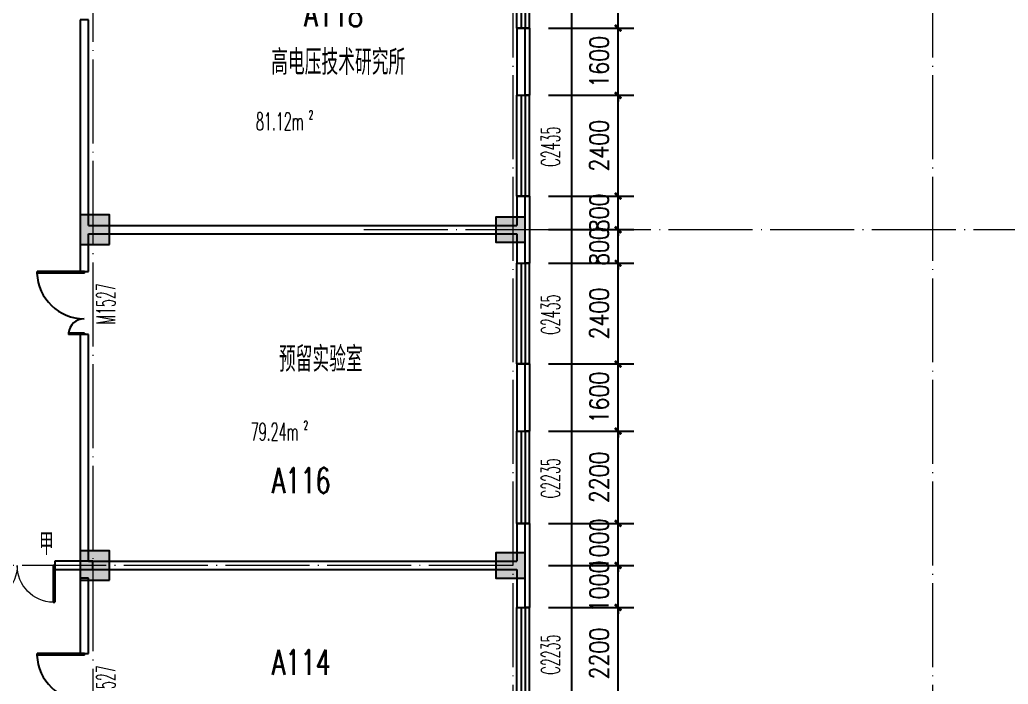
# Model space of a CAD drawing. Extents: x 1417642 to 3570900, y 124798 to 1191112.
# Drawn here: x 1455740 to 1479279, y 676704 to 692533 of the extents above; entities that cross this region are included whole.
import ezdxf

# ---------------------------------------------------------------- set-up
doc = ezdxf.new("R2010")
doc.units = 0
doc.header["$LTSCALE"] = 1000
doc.header["$MEASUREMENT"] = 0
doc.linetypes.add('DOTE', pattern=[2.42, 2, -0.2, 0.02, -0.2])
doc.layers.get('0').update_dxf_attribs({"linetype": 'CONTINUOUS'})
doc.layers.get('Defpoints').update_dxf_attribs({"linetype": 'CONTINUOUS'})
for name, color, linetype in [('colu', 2, 'CONTINUOUS'), ('DOTE', 1, 'DOTE'), ('PUB_DIM', 3, 'CONTINUOUS'), ('PUB_TEXT', 40, 'CONTINUOUS'), ('SPACE', 7, 'CONTINUOUS'), ('SURFACE', 6, 'CONTINUOUS'), ('tiaozheng', 20, 'CONTINUOUS'), ('WALL', 4, 'CONTINUOUS'), ('WINDOW', 2, 'CONTINUOUS'), ('WINDOW_TEXT', 7, 'CONTINUOUS'), ('填充', 252, 'CONTINUOUS'), ('屋面轮廓', 101, 'CONTINUOUS'), ('柱填充', 8, 'CONTINUOUS')]:
    doc.layers.add(name, color=color, linetype=linetype)
doc.styles.add('_TCH_SPACE', font='ROMANS', dxfattribs={"width": 0.7, "height": 5, "bigfont": 'Z'})
doc.styles.add('_TCH_WINDOW', font='ROMANS.shx', dxfattribs={"width": 0.7, "height": 400, "bigfont": 'Z.shx'})
doc.styles.add('DIM_FONT', font='SIMPLEX.shx', dxfattribs={"width": 0.8})
doc.styles.add('Z', font='ROMANS', dxfattribs={"width": 0.7, "bigfont": 'Z'})
doc.dimstyles.new('DIMN150', dxfattribs={"dimscale": 1.5, "dimtxt": 300, "dimasz": 100, "dimexe": 250, "dimexo": 300, "dimgap": 150, "dimtad": 1, "dimdec": 0, "dimzin": 0, "dimdsep": 46, "dimtxsty": 'DIM_FONT', "dimblk": 'ARCHTICK', "dimcen": 0.09, "dimdle": 1.5, "dimclrt": 7, "dimazin": 2, "dimtfac": 1, "dimtdec": 0, "dimtix": 1, "dimtmove": 2, "dimatfit": 3, "dimldrblk": 'ARCHTICK', "dimfxl": 1, "dimtolj": 1, "dimtzin": 0, "dimarcsym": 0})

# ---------------------------------------------------------------- blocks, each defined once
blk = doc.blocks.new('e')
at = {"layer": '柱填充'}
h = blk.add_hatch(color=256, dxfattribs=at)
h.paths.add_polyline_path([(1540396, 673470), (1540396, 674070), (1539796, 674070), (1539796, 673470)])
h.paths.add_polyline_path([(1540396, 663470), (1540396, 664070), (1539796, 664070), (1539796, 663470)])
h.paths.add_polyline_path([(1540396, 659870), (1540396, 660470), (1539796, 660470), (1539796, 659870)])
h.paths.add_polyline_path([(1540396, 651870), (1540396, 652470), (1539796, 652470), (1539796, 651870)])
h.paths.add_polyline_path([(1540396, 643870), (1540396, 644470), (1539796, 644470), (1539796, 643870)])
h.paths.add_polyline_path([(1540396, 635870), (1540396, 636470), (1539796, 636470), (1539796, 635870)])
h.paths.add_polyline_path([(1540396, 627870), (1540396, 628470), (1539796, 628470), (1539796, 627870)])
h.paths.add_polyline_path([(1540396, 619870), (1540396, 620470), (1539796, 620470), (1539796, 619870)])
h.paths.add_polyline_path([(1540396, 611870), (1540396, 612470), (1539796, 612470), (1539796, 611870)])
h.paths.add_polyline_path([(1540396, 603870), (1540396, 604470), (1539796, 604470), (1539796, 603870)])
h.paths.add_polyline_path([(1540396, 595870), (1540396, 596470), (1539796, 596470), (1539796, 595870)])
h.paths.add_polyline_path([(1611246, 673470), (1611246, 674070), (1610646, 674070), (1610646, 673470)])
h.paths.add_polyline_path([(1602046, 673370), (1602046, 674070), (1601346, 674070), (1601346, 673370)])
h.paths.add_polyline_path([(1594046, 673370), (1594046, 674070), (1593346, 674070), (1593346, 673370)])
h.paths.add_polyline_path([(1586046, 673370), (1586046, 674070), (1585346, 674070), (1585346, 673370)])
h.paths.add_polyline_path([(1578046, 673370), (1578046, 674070), (1577346, 674070), (1577346, 673370)])
h.paths.add_polyline_path([(1568046, 673370), (1568046, 674070), (1567346, 674070), (1567346, 673370)])
h.paths.add_polyline_path([(1558096, 673370), (1558096, 674070), (1557396, 674070), (1557396, 673370)])
h.paths.add_polyline_path([(1554396, 673370), (1554396, 674070), (1553696, 674070), (1553696, 673370)])
h.paths.add_polyline_path([(1544496, 673370), (1544496, 674070), (1543796, 674070), (1543796, 673370)])
h.paths.add_polyline_path([(1611246, 664070), (1610546, 664070), (1610546, 663470), (1611246, 663470)])
h.paths.add_polyline_path([(1602096, 663470), (1602096, 664270), (1601296, 664270), (1601296, 663470)])
h.paths.add_polyline_path([(1594096, 663470), (1594096, 664270), (1593296, 664270), (1593296, 663470)])
h.paths.add_polyline_path([(1586096, 663470), (1586096, 664270), (1585296, 664270), (1585296, 663470)])
h.paths.add_polyline_path([(1578096, 663470), (1578096, 664270), (1577296, 664270), (1577296, 663470)])
h.paths.add_polyline_path([(1568096, 663470), (1568096, 664270), (1567296, 664270), (1567296, 663470)])
h.paths.add_polyline_path([(1558096, 663470), (1558096, 664170), (1557396, 664170), (1557396, 663470)])
h.paths.add_polyline_path([(1554396, 663470), (1554396, 664170), (1553696, 664170), (1553696, 663470)])
h.paths.add_polyline_path([(1544496, 663470), (1544496, 664170), (1543796, 664170), (1543796, 663470)])
h.paths.add_polyline_path([(1611246, 660470), (1610546, 660470), (1610546, 659870), (1611246, 659870)])
h.paths.add_polyline_path([(1602046, 659770), (1602046, 660470), (1601346, 660470), (1601346, 659770)])
h.paths.add_polyline_path([(1594046, 659770), (1594046, 660470), (1593346, 660470), (1593346, 659770)])
h.paths.add_polyline_path([(1586046, 659770), (1586046, 660470), (1585346, 660470), (1585346, 659770)])
h.paths.add_polyline_path([(1578046, 659770), (1578046, 660470), (1577346, 660470), (1577346, 659770)])
h.paths.add_polyline_path([(1568046, 659770), (1568046, 660470), (1567346, 660470), (1567346, 659770)])
h.paths.add_polyline_path([(1557996, 659870), (1557996, 660470), (1557396, 660470), (1557396, 659870)])
h.paths.add_polyline_path([(1554396, 659870), (1554396, 660470), (1553796, 660470), (1553796, 659870)])
h.paths.add_polyline_path([(1544496, 659770), (1544496, 660470), (1543796, 660470), (1543796, 659770)])
h.paths.add_polyline_path([(1611246, 651870), (1611246, 652470), (1610646, 652470), (1610646, 651870)])
h.paths.add_polyline_path([(1601996, 651870), (1601996, 652470), (1601396, 652470), (1601396, 651870)])
h.paths.add_polyline_path([(1593996, 651870), (1593996, 652470), (1593396, 652470), (1593396, 651870)])
h.paths.add_polyline_path([(1585996, 651870), (1585996, 652470), (1585396, 652470), (1585396, 651870)])
h.paths.add_polyline_path([(1577996, 651870), (1577996, 652470), (1577396, 652470), (1577396, 651870)])
h.paths.add_polyline_path([(1567996, 651820), (1567996, 652520), (1567296, 652520), (1567296, 651820)])
h.paths.add_polyline_path([(1558096, 651820), (1558096, 652520), (1557396, 652520), (1557396, 651820)])
h.paths.add_polyline_path([(1554396, 651820), (1554396, 652520), (1553696, 652520), (1553696, 651820)])
h.paths.add_polyline_path([(1544496, 652470), (1543796, 652470), (1543796, 651870), (1544496, 651870)])
h.paths.add_polyline_path([(1567996, 644470), (1567296, 644470), (1567296, 643870), (1567996, 643870)])
h.paths.add_polyline_path([(1558096, 643820), (1558096, 644520), (1557396, 644520), (1557396, 643820)])
h.paths.add_polyline_path([(1554396, 643820), (1554396, 644520), (1553696, 644520), (1553696, 643820)])
h.paths.add_polyline_path([(1544496, 644470), (1543796, 644470), (1543796, 643870), (1544496, 643870)])
h.paths.add_polyline_path([(1567996, 636470), (1567296, 636470), (1567296, 635870), (1567996, 635870)])
h.paths.add_polyline_path([(1558096, 635820), (1558096, 636520), (1557396, 636520), (1557396, 635820)])
h.paths.add_polyline_path([(1554396, 635820), (1554396, 636520), (1553696, 636520), (1553696, 635820)])
h.paths.add_polyline_path([(1544496, 636470), (1543796, 636470), (1543796, 635870), (1544496, 635870)])
h.paths.add_polyline_path([(1567996, 628470), (1567296, 628470), (1567296, 627870), (1567996, 627870)])
h.paths.add_polyline_path([(1558096, 627820), (1558096, 628520), (1557396, 628520), (1557396, 627820)])
h.paths.add_polyline_path([(1554396, 627820), (1554396, 628520), (1553696, 628520), (1553696, 627820)])
h.paths.add_polyline_path([(1544496, 628470), (1543796, 628470), (1543796, 627870), (1544496, 627870)])
h.paths.add_polyline_path([(1567996, 620470), (1567296, 620470), (1567296, 619870), (1567996, 619870)])
h.paths.add_polyline_path([(1558096, 619820), (1558096, 620520), (1557396, 620520), (1557396, 619820)])
h.paths.add_polyline_path([(1554396, 619820), (1554396, 620520), (1553696, 620520), (1553696, 619820)])
h.paths.add_polyline_path([(1544496, 620470), (1543796, 620470), (1543796, 619870), (1544496, 619870)])
h.paths.add_polyline_path([(1567996, 612470), (1567296, 612470), (1567296, 611870), (1567996, 611870)])
h.paths.add_polyline_path([(1558096, 611820), (1558096, 612520), (1557396, 612520), (1557396, 611820)])
h.paths.add_polyline_path([(1554396, 611820), (1554396, 612520), (1553696, 612520), (1553696, 611820)])
h.paths.add_polyline_path([(1544496, 612470), (1543796, 612470), (1543796, 611870), (1544496, 611870)])
h.paths.add_polyline_path([(1567996, 604470), (1567296, 604470), (1567296, 603870), (1567996, 603870)])
h.paths.add_polyline_path([(1558096, 603820), (1558096, 604520), (1557396, 604520), (1557396, 603820)])
h.paths.add_polyline_path([(1554396, 603820), (1554396, 604520), (1553696, 604520), (1553696, 603820)])
h.paths.add_polyline_path([(1544496, 604470), (1543796, 604470), (1543796, 603870), (1544496, 603870)])
h.paths.add_polyline_path([(1567996, 595870), (1567996, 596470), (1567396, 596470), (1567396, 595870)])
h.paths.add_polyline_path([(1557996, 595870), (1557996, 596470), (1557396, 596470), (1557396, 595870)])
h.paths.add_polyline_path([(1554396, 595870), (1554396, 596470), (1553796, 596470), (1553796, 595870)])
h.paths.add_polyline_path([(1544396, 595870), (1544396, 596470), (1543796, 596470), (1543796, 595870)])
at = {"layer": 'colu'}
for points in [[(1558096, 611820), (1558096, 612520), (1557396, 612520), (1557396, 611820)], [(1567996, 612470), (1567296, 612470), (1567296, 611870), (1567996, 611870)], [(1558096, 603820), (1558096, 604520), (1557396, 604520), (1557396, 603820)], [(1567996, 604470), (1567296, 604470), (1567296, 603870), (1567996, 603870)]]:
    blk.add_lwpolyline(points, close=True, dxfattribs=at)
blk = doc.blocks.new('_ArchTick')
at = {"color": 0, "linetype": 'ByBlock', "const_width": 0.4}
blk.add_lwpolyline([(-0.5, -0.5), (0.5, 0.5)], dxfattribs=at)
blk = doc.blocks.new('*D3648')
at = {"layer": 'Defpoints', "color": 0}
for p in [(1467879, 678533), (1469988, 678533), (1467879, 676333)]:
    blk.add_point(p, dxfattribs=at)
at = {"layer": 'PUB_DIM', "color": 0, "lineweight": -2}
for p, q in [((1468329, 678533), (1470363, 678533)), ((1469988, 676331), (1469988, 678535)), ((1468329, 676333), (1470363, 676333))]:
    blk.add_line(p, q, dxfattribs=at)
at = {"layer": 'PUB_DIM', "color": 0, "lineweight": -2, "xscale": 150, "yscale": 150, "zscale": 150}
for p, rotation in [((1469988, 678533), 90), ((1469988, 676333), 270)]:
    blk.add_blockref('_ArchTick', p, dxfattribs=dict(at, rotation=rotation))
at = {"layer": 'PUB_DIM', "color": 7, "insert": (1469538, 677433), "char_height": 450, "attachment_point": 5, "rotation": 90, "style": 'DIM_FONT'}
blk.add_mtext('\\A1;2200', dxfattribs=at)
blk = doc.blocks.new('*D3649')
at = {"layer": 'Defpoints', "color": 0}
for p in [(1467879, 679533), (1469988, 679533), (1467879, 678533)]:
    blk.add_point(p, dxfattribs=at)
at = {"layer": 'PUB_DIM', "color": 0, "lineweight": -2}
for p, q in [((1469988, 679533), (1469988, 679683)), ((1468329, 679533), (1470363, 679533)), ((1469988, 678533), (1469988, 679533)), ((1468329, 678533), (1470363, 678533)), ((1469988, 678533), (1469988, 678383))]:
    blk.add_line(p, q, dxfattribs=at)
at = {"layer": 'PUB_DIM', "color": 0, "lineweight": -2, "xscale": 150, "yscale": 150, "zscale": 150}
for p, rotation in [((1469988, 679533), 270), ((1469988, 678533), 90)]:
    blk.add_blockref('_ArchTick', p, dxfattribs=dict(at, rotation=rotation))
at = {"layer": 'PUB_DIM', "color": 7, "insert": (1469538, 679033), "char_height": 450, "attachment_point": 5, "rotation": 90, "style": 'DIM_FONT'}
blk.add_mtext('\\A1;1000', dxfattribs=at)
blk = doc.blocks.new('*D3650')
at = {"layer": 'Defpoints', "color": 0}
for p in [(1467879, 680533), (1469988, 680533), (1467879, 679533)]:
    blk.add_point(p, dxfattribs=at)
at = {"layer": 'PUB_DIM', "color": 0, "lineweight": -2}
for p, q in [((1468329, 680533), (1470363, 680533)), ((1469988, 680533), (1469988, 680683)), ((1469988, 679533), (1469988, 680533)), ((1468329, 679533), (1470363, 679533)), ((1469988, 679533), (1469988, 679383))]:
    blk.add_line(p, q, dxfattribs=at)
at = {"layer": 'PUB_DIM', "color": 0, "lineweight": -2, "xscale": 150, "yscale": 150, "zscale": 150}
for p, rotation in [((1469988, 680533), 270), ((1469988, 679533), 90)]:
    blk.add_blockref('_ArchTick', p, dxfattribs=dict(at, rotation=rotation))
at = {"layer": 'PUB_DIM', "color": 7, "insert": (1469538, 680033), "char_height": 450, "attachment_point": 5, "rotation": 90, "style": 'DIM_FONT'}
blk.add_mtext('\\A1;1000', dxfattribs=at)
blk = doc.blocks.new('*D3651')
at = {"layer": 'Defpoints', "color": 0}
for p in [(1467879, 682733), (1469988, 682733), (1467879, 680533)]:
    blk.add_point(p, dxfattribs=at)
at = {"layer": 'PUB_DIM', "color": 0, "lineweight": -2}
for p, q in [((1468329, 682733), (1470363, 682733)), ((1469988, 680531), (1469988, 682735)), ((1468329, 680533), (1470363, 680533))]:
    blk.add_line(p, q, dxfattribs=at)
at = {"layer": 'PUB_DIM', "color": 0, "lineweight": -2, "xscale": 150, "yscale": 150, "zscale": 150}
for p, rotation in [((1469988, 682733), 90), ((1469988, 680533), 270)]:
    blk.add_blockref('_ArchTick', p, dxfattribs=dict(at, rotation=rotation))
at = {"layer": 'PUB_DIM', "color": 7, "insert": (1469538, 681633), "char_height": 450, "attachment_point": 5, "rotation": 90, "style": 'DIM_FONT'}
blk.add_mtext('\\A1;2200', dxfattribs=at)
blk = doc.blocks.new('*D3652')
at = {"layer": 'Defpoints', "color": 0}
for p in [(1467879, 684333), (1469988, 684333), (1467879, 682733)]:
    blk.add_point(p, dxfattribs=at)
at = {"layer": 'PUB_DIM', "color": 0, "lineweight": -2}
for p, q in [((1468329, 684333), (1470363, 684333)), ((1469988, 684333), (1469988, 684483)), ((1469988, 682733), (1469988, 684333)), ((1468329, 682733), (1470363, 682733)), ((1469988, 682733), (1469988, 682583))]:
    blk.add_line(p, q, dxfattribs=at)
at = {"layer": 'PUB_DIM', "color": 0, "lineweight": -2, "xscale": 150, "yscale": 150, "zscale": 150}
for p, rotation in [((1469988, 684333), 270), ((1469988, 682733), 90)]:
    blk.add_blockref('_ArchTick', p, dxfattribs=dict(at, rotation=rotation))
at = {"layer": 'PUB_DIM', "color": 7, "insert": (1469538, 683533), "char_height": 450, "attachment_point": 5, "rotation": 90, "style": 'DIM_FONT'}
blk.add_mtext('\\A1;1600', dxfattribs=at)
blk = doc.blocks.new('*D3653')
at = {"layer": 'Defpoints', "color": 0}
for p in [(1467879, 686733), (1469988, 686733), (1467879, 684333)]:
    blk.add_point(p, dxfattribs=at)
at = {"layer": 'PUB_DIM', "color": 0, "lineweight": -2}
for p, q in [((1468329, 686733), (1470363, 686733)), ((1469988, 684331), (1469988, 686735)), ((1468329, 684333), (1470363, 684333))]:
    blk.add_line(p, q, dxfattribs=at)
at = {"layer": 'PUB_DIM', "color": 0, "lineweight": -2, "xscale": 150, "yscale": 150, "zscale": 150}
for p, rotation in [((1469988, 686733), 90), ((1469988, 684333), 270)]:
    blk.add_blockref('_ArchTick', p, dxfattribs=dict(at, rotation=rotation))
at = {"layer": 'PUB_DIM', "color": 7, "insert": (1469538, 685533), "char_height": 450, "attachment_point": 5, "rotation": 90, "style": 'DIM_FONT'}
blk.add_mtext('\\A1;2400', dxfattribs=at)
blk = doc.blocks.new('*D3654')
at = {"layer": 'Defpoints', "color": 0}
for p in [(1467879, 687533), (1469988, 687533), (1467879, 686733)]:
    blk.add_point(p, dxfattribs=at)
at = {"layer": 'PUB_DIM', "color": 0, "lineweight": -2}
for p, q in [((1469988, 687533), (1469988, 687683)), ((1468329, 687533), (1470363, 687533)), ((1469988, 686733), (1469988, 687533)), ((1468329, 686733), (1470363, 686733)), ((1469988, 686733), (1469988, 686583))]:
    blk.add_line(p, q, dxfattribs=at)
at = {"layer": 'PUB_DIM', "color": 0, "lineweight": -2, "xscale": 150, "yscale": 150, "zscale": 150}
for p, rotation in [((1469988, 687533), 270), ((1469988, 686733), 90)]:
    blk.add_blockref('_ArchTick', p, dxfattribs=dict(at, rotation=rotation))
at = {"layer": 'PUB_DIM', "color": 7, "insert": (1469538, 687133), "char_height": 450, "attachment_point": 5, "rotation": 90, "style": 'DIM_FONT'}
blk.add_mtext('\\A1;800', dxfattribs=at)
blk = doc.blocks.new('*D3655')
at = {"layer": 'Defpoints', "color": 0}
for p in [(1467879, 688333), (1469988, 688333), (1467879, 687533)]:
    blk.add_point(p, dxfattribs=at)
at = {"layer": 'PUB_DIM', "color": 0, "lineweight": -2}
for p, q in [((1468329, 688333), (1470363, 688333)), ((1469988, 688333), (1469988, 688483)), ((1469988, 687533), (1469988, 688333)), ((1468329, 687533), (1470363, 687533)), ((1469988, 687533), (1469988, 687383))]:
    blk.add_line(p, q, dxfattribs=at)
at = {"layer": 'PUB_DIM', "color": 0, "lineweight": -2, "xscale": 150, "yscale": 150, "zscale": 150}
for p, rotation in [((1469988, 688333), 270), ((1469988, 687533), 90)]:
    blk.add_blockref('_ArchTick', p, dxfattribs=dict(at, rotation=rotation))
at = {"layer": 'PUB_DIM', "color": 7, "insert": (1469538, 687933), "char_height": 450, "attachment_point": 5, "rotation": 90, "style": 'DIM_FONT'}
blk.add_mtext('\\A1;800', dxfattribs=at)
blk = doc.blocks.new('*D3656')
at = {"layer": 'Defpoints', "color": 0}
for p in [(1467879, 690733), (1469988, 690733), (1467879, 688333)]:
    blk.add_point(p, dxfattribs=at)
at = {"layer": 'PUB_DIM', "color": 0, "lineweight": -2}
for p, q in [((1468329, 690733), (1470363, 690733)), ((1469988, 688331), (1469988, 690735)), ((1468329, 688333), (1470363, 688333))]:
    blk.add_line(p, q, dxfattribs=at)
at = {"layer": 'PUB_DIM', "color": 0, "lineweight": -2, "xscale": 150, "yscale": 150, "zscale": 150}
for p, rotation in [((1469988, 690733), 90), ((1469988, 688333), 270)]:
    blk.add_blockref('_ArchTick', p, dxfattribs=dict(at, rotation=rotation))
at = {"layer": 'PUB_DIM', "color": 7, "insert": (1469538, 689533), "char_height": 450, "attachment_point": 5, "rotation": 90, "style": 'DIM_FONT'}
blk.add_mtext('\\A1;2400', dxfattribs=at)
blk = doc.blocks.new('*D3657')
at = {"layer": 'Defpoints', "color": 0}
for p in [(1467879, 692333), (1469988, 692333), (1467879, 690733)]:
    blk.add_point(p, dxfattribs=at)
at = {"layer": 'PUB_DIM', "color": 0, "lineweight": -2}
for p, q in [((1468329, 692333), (1470363, 692333)), ((1469988, 692333), (1469988, 692483)), ((1469988, 690733), (1469988, 692333)), ((1468329, 690733), (1470363, 690733)), ((1469988, 690733), (1469988, 690583))]:
    blk.add_line(p, q, dxfattribs=at)
at = {"layer": 'PUB_DIM', "color": 0, "lineweight": -2, "xscale": 150, "yscale": 150, "zscale": 150}
for p, rotation in [((1469988, 692333), 270), ((1469988, 690733), 90)]:
    blk.add_blockref('_ArchTick', p, dxfattribs=dict(at, rotation=rotation))
at = {"layer": 'PUB_DIM', "color": 7, "insert": (1469538, 691533), "char_height": 450, "attachment_point": 5, "rotation": 90, "style": 'DIM_FONT'}
blk.add_mtext('\\A1;1600', dxfattribs=at)
blk = doc.blocks.new('*D3658')
at = {"layer": 'Defpoints', "color": 0}
for p in [(1467879, 694733), (1469988, 694733), (1467879, 692333)]:
    blk.add_point(p, dxfattribs=at)
at = {"layer": 'PUB_DIM', "color": 0, "lineweight": -2}
for p, q in [((1468329, 694733), (1470363, 694733)), ((1469988, 692331), (1469988, 694735)), ((1468329, 692333), (1470363, 692333))]:
    blk.add_line(p, q, dxfattribs=at)
at = {"layer": 'PUB_DIM', "color": 0, "lineweight": -2, "xscale": 150, "yscale": 150, "zscale": 150}
for p, rotation in [((1469988, 694733), 90), ((1469988, 692333), 270)]:
    blk.add_blockref('_ArchTick', p, dxfattribs=dict(at, rotation=rotation))
at = {"layer": 'PUB_DIM', "color": 7, "insert": (1469538, 693533), "char_height": 450, "attachment_point": 5, "rotation": 90, "style": 'DIM_FONT'}
blk.add_mtext('\\A1;2400', dxfattribs=at)
blk = doc.blocks.new('$TCHSYS$WIN2D')
for p, q in [((-0.5, 0.5), (0.5, 0.5)), ((-0.5, 0.5), (-0.5, -0.5)), ((0.5, 0.5), (0.5, -0.5)), ((0.5, 0.1667), (-0.5, 0.1667)), ((0.5, -0.1667), (-0.5, -0.1667)), ((-0.5, -0.5), (0.5, -0.5))]:
    blk.add_line(p, q)
blk = doc.blocks.new('$DorLib2D$00000225')
at = {"color": 0}
for p, q in [((0.475, -0.001), (0.475, 0.752)), ((0.475, 0.752), (0.5, 0.752)), ((0.5, -0.001), (0.5, 0.752)), ((-0.5, 0), (-0.5, 0.252)), ((-0.475, 0.252), (-0.5, 0.252)), ((-0.475, 0), (-0.475, 0.252)), ((-0.475, 0), (-0.5, 0)), ((0.475, -0.001), (0.5, -0.001))]:
    blk.add_line(p, q, dxfattribs=at)
for centre, radius, start, end in [((0.505, -0.002), 0.755, 92.2493, 179.7238), ((-0.501, 0.003), 0.251, 359.7899, 84.0974)]:
    blk.add_arc(centre, radius, start, end, dxfattribs=at)
blk = doc.blocks.new('$DorLib2D$00000002')
for p, q in [((-0.5, 0), (-0.5, 0.4875)), ((-0.475, 0.4875), (-0.5, 0.4875)), ((-0.475, 0), (-0.475, 0.4875)), ((0.475, 0), (0.475, 0.4875)), ((0.475, 0.4875), (0.5, 0.4875)), ((0.5, 0), (0.5, 0.4875)), ((-0.5, 0), (-0.475, 0)), ((0.5, 0), (0.475, 0))]:
    blk.add_line(p, q)
at = {"lineweight": 13}
for centre, start, end in [((-0.4875, 0), 0, 88.53072), ((0.4875, 0), 91.46928, 180)]:
    blk.add_arc(centre, 0.4875, start, end, dxfattribs=at)

msp = doc.modelspace()

# ---------------------------------------------------------------- linework, layer by layer
at = {"layer": 'DOTE', "lineweight": 0}
msp.add_line((1463931.6, 687533.2, 0), (1590677.4, 687533.2, 0), dxfattribs=at)
at = {"layer": 'DOTE', "lineweight": 0, "elevation": 0}
for points in [[(1457478.8, 754509.2), (1457478.8, 643548.7)], [(1467478.8, 754133.2), (1467478.8, 643548.7)], [(1477478.8, 754133.2), (1477478.8, 643548.7)], [(1467478.8, 679533.2), (1431709.3, 679533.2)]]:
    msp.add_lwpolyline(points, dxfattribs=at)
at = {"layer": 'SURFACE'}
for p, q in [((1467878.8, 692333.2), (1467778.8, 692333.2)), ((1467878.8, 692333.2), (1467878.8, 690733.2)), ((1467878.8, 690733.2), (1467778.8, 690733.2)), ((1467878.8, 688333.2), (1467778.8, 688333.2)), ((1467878.8, 688333.2), (1467878.8, 687533.2)), ((1467878.8, 687533.2), (1467878.8, 686733.2)), ((1467878.8, 686733.2), (1467778.8, 686733.2)), ((1467878.8, 684333.2), (1467778.8, 684333.2)), ((1467878.8, 684333.2), (1467878.8, 682733.2)), ((1467878.8, 682733.2), (1467778.8, 682733.2)), ((1467878.8, 680533.2), (1467778.8, 680533.2)), ((1467878.8, 680533.2), (1467878.8, 679533.2)), ((1467878.8, 679533.2), (1467878.8, 678533.2)), ((1467878.8, 678533.2), (1467778.8, 678533.2))]:
    msp.add_line(p, q, dxfattribs=at)
at = {"layer": 'WALL'}
for p, q in [((1457378.8, 692533.2), (1457178.8, 692533.2)), ((1457178.8, 692533.2), (1457178.8, 687533.2)), ((1457378.8, 687633.2), (1457378.8, 692533.2)), ((1467578.8, 692333.2), (1467578.8, 690733.2)), ((1467778.8, 692333.2), (1467578.8, 692333.2)), ((1467778.8, 690733.2), (1467778.8, 692333.2)), ((1467578.8, 690733.2), (1467778.8, 690733.2)), ((1467778.8, 688333.2), (1467578.8, 688333.2)), ((1467578.8, 688333.2), (1467578.8, 687633.2)), ((1467778.8, 687533.2), (1467778.8, 688333.2)), ((1457378.8, 687633.2), (1467578.8, 687633.2)), ((1457178.8, 687533.2), (1457178.8, 686533.2)), ((1457378.8, 686533.2), (1457378.8, 687433.2)), ((1457378.8, 687433.2), (1467578.8, 687433.2)), ((1467578.8, 687433.2), (1467578.8, 686733.2)), ((1467778.8, 686733.2), (1467778.8, 687533.2)), ((1467578.8, 686733.2), (1467778.8, 686733.2)), ((1457178.8, 686533.2), (1457378.8, 686533.2)), ((1457378.8, 685033.2), (1457178.8, 685033.2)), ((1457178.8, 685033.2), (1457178.8, 679433.2)), ((1457378.8, 679633.2), (1457378.8, 685033.2)), ((1467578.8, 684333.2), (1467578.8, 682733.2)), ((1467778.8, 684333.2), (1467578.8, 684333.2)), ((1467778.8, 682733.2), (1467778.8, 684333.2)), ((1467578.8, 682733.2), (1467778.8, 682733.2)), ((1467778.8, 680533.2), (1467578.8, 680533.2)), ((1467578.8, 680533.2), (1467578.8, 679633.2)), ((1467778.8, 679533.2), (1467778.8, 680533.2)), ((1457478.8, 679633.2), (1456578.8, 679633.2)), ((1456578.8, 679633.2), (1456578.8, 679433.2)), ((1457378.8, 679633.2), (1467578.8, 679633.2)), ((1457478.8, 679433.2), (1457478.8, 679633.2)), ((1456578.8, 679433.2), (1457478.8, 679433.2)), ((1457178.8, 679433.2), (1467578.8, 679433.2)), ((1467578.8, 679433.2), (1467578.8, 678533.2)), ((1467778.8, 678533.2), (1467778.8, 679533.2)), ((1457178.8, 679233.2), (1457178.8, 677433.2)), ((1457378.8, 679233.2), (1457178.8, 679233.2)), ((1457378.8, 677433.2), (1457378.8, 679233.2)), ((1467578.8, 678533.2), (1467778.8, 678533.2)), ((1457178.8, 677433.2), (1457378.8, 677433.2))]:
    msp.add_line(p, q, dxfattribs=at)
at = {"layer": '屋面轮廓'}
msp.add_line((1468878.8, 699433.2, 0), (1468878.8, 674733.2, 0), dxfattribs=at)

# ---------------------------------------------------------------- block references
at = {"layer": 'tiaozheng', "color": 2}
msp.add_blockref('e', (-100217.4, 75363.3, 0), dxfattribs=at)
at = {"layer": 'WINDOW', "color": 2}
ref = msp.add_blockref('$TCHSYS$WIN2D', (1467728.8, 693533.2), dxfattribs=dict(at, xscale=-2400, yscale=-300, zscale=-2400, rotation=270.0000000000011))
ref.add_attrib('A', 'C2435', (1468602, 693034.5), dxfattribs={"layer": 'WINDOW_TEXT', "color": 2, "height": 446.25, "rotation": 90, "style": '_TCH_WINDOW', "width": 0.494118})
ref = msp.add_blockref('$TCHSYS$WIN2D', (1467728.8, 689533.2), dxfattribs=dict(at, xscale=-2400, yscale=-300, zscale=-2400, rotation=270.0000000000011))
ref.add_attrib('A', 'C2435', (1468602, 689034.5), dxfattribs={"layer": 'WINDOW_TEXT', "color": 2, "height": 446.25, "rotation": 90, "style": '_TCH_WINDOW', "width": 0.494118})
ref = msp.add_blockref('$TCHSYS$WIN2D', (1467728.8, 685533.2), dxfattribs=dict(at, xscale=-2400, yscale=-300, zscale=-2400, rotation=270))
ref.add_attrib('A', 'C2435', (1468602, 685034.5), dxfattribs={"layer": 'WINDOW_TEXT', "color": 2, "height": 446.25, "rotation": 90, "style": '_TCH_WINDOW', "width": 0.494118})
at = {"layer": 'WINDOW', "lineweight": 0}
ref = msp.add_blockref('$DorLib2D$00000225', (1457278.8, 685783.2), dxfattribs=dict(at, xscale=1500, yscale=1500, zscale=1500, rotation=90))
ref.add_attrib('A', 'M1527', (1458014.5, 685274), dxfattribs={"layer": 'WINDOW_TEXT', "lineweight": 0, "height": 446.25, "rotation": 90, "style": '_TCH_WINDOW', "width": 0.494118})
at = {"layer": 'WINDOW', "color": 2}
ref = msp.add_blockref('$TCHSYS$WIN2D', (1467728.8, 681633.2), dxfattribs=dict(at, xscale=-2200, yscale=-300, zscale=-2200, rotation=270))
ref.add_attrib('A', 'C2235', (1468602, 681134.5), dxfattribs={"layer": 'WINDOW_TEXT', "color": 2, "height": 446.25, "rotation": 90, "style": '_TCH_WINDOW', "width": 0.494118})
at = {"layer": 'WINDOW', "lineweight": 0, "xscale": -1800, "yscale": 1800, "zscale": -1800, "rotation": 180}
msp.add_blockref('$DorLib2D$00000002', (1455678.8, 679533.2), dxfattribs=at)
at = {"layer": 'WINDOW', "color": 2}
ref = msp.add_blockref('$TCHSYS$WIN2D', (1467728.8, 677433.2), dxfattribs=dict(at, xscale=-2200, yscale=-300, zscale=-2200, rotation=270))
ref.add_attrib('A', 'C2235', (1468602, 676934.5), dxfattribs={"layer": 'WINDOW_TEXT', "color": 2, "height": 446.25, "rotation": 90, "style": '_TCH_WINDOW', "width": 0.494118})
at = {"layer": 'WINDOW', "lineweight": 0}
ref = msp.add_blockref('$DorLib2D$00000225', (1457278.8, 676683.2), dxfattribs=dict(at, xscale=1500, yscale=1500, zscale=1500, rotation=90))
ref.add_attrib('A', 'M1527', (1458014.5, 676174), dxfattribs={"layer": 'WINDOW_TEXT', "lineweight": 0, "height": 446.25, "rotation": 90, "style": '_TCH_WINDOW', "width": 0.494118})

# ---------------------------------------------------------------- texts
at = {"layer": 'PUB_TEXT', "color": 1, "lineweight": 60, "style": 'Z', "width": 0.7}
for s, p in [('A118', (1462510, 692373.7)), ('A116', (1461739.5, 681255.9)), ('A114', (1461739.5, 676924.2))]:
    msp.add_text(s, height=600, dxfattribs=at).set_placement(p)
at = {"layer": 'SPACE', "style": '_TCH_SPACE', "width": 0.525}
for s, height, p in [('81.12m', 420, (1461365.2, 689900.3, 0)), ('2', 210, (1462625.2, 690162.8, 0)), ('79.24m', 420, (1461241.6, 682507.2, 0)), ('2', 210, (1462501.6, 682769.7, 0))]:
    msp.add_text(s, height=height, dxfattribs=at).set_placement(p)
at = {"layer": 'WINDOW_TEXT', "style": '_TCH_WINDOW', "width": 0.7}
msp.add_text('甲', height=525, dxfattribs=at).set_placement((1456200.7, 679783.2))
at = {"layer": '填充', "char_height": 600, "width": 5193.527, "attachment_point": 1, "style": '_TCH_WINDOW'}
for s, insert in [('高电压技术研究所', (1461727.2, 691821.1)), ('{\\C2;预留实验室}', (1461910.9, 684747.1))]:
    msp.add_mtext(s, dxfattribs=dict(at, insert=insert))

# ---------------------------------------------------------------- dimensions: what is measured, and where the dimension line sits
at = {"layer": 'PUB_DIM'}
for p1, p2, picture, middle in [((1467878.8, 692333.2), (1467878.8, 694733.2), '*D3658', (1469538.4, 693533.2)), ((1467878.8, 690733.2), (1467878.8, 692333.2), '*D3657', (1469538.4, 691533.2)), ((1467878.8, 688333.2), (1467878.8, 690733.2), '*D3656', (1469538.4, 689533.2)), ((1467878.8, 687533.2), (1467878.8, 688333.2), '*D3655', (1469538.4, 687933.2)), ((1467878.8, 686733.2), (1467878.8, 687533.2), '*D3654', (1469538.4, 687133.2)), ((1467878.8, 684333.2), (1467878.8, 686733.2), '*D3653', (1469538.4, 685533.2)), ((1467878.8, 682733.2), (1467878.8, 684333.2), '*D3652', (1469538.4, 683533.2)), ((1467878.8, 680533.2), (1467878.8, 682733.2), '*D3651', (1469538.4, 681633.2)), ((1467878.8, 679533.2), (1467878.8, 680533.2), '*D3650', (1469538.4, 680033.2)), ((1467878.8, 678533.2), (1467878.8, 679533.2), '*D3649', (1469538.4, 679033.2)), ((1467878.8, 676333.2), (1467878.8, 678533.2), '*D3648', (1469538.4, 677433.2))]:
    dim = msp.add_aligned_dim(p1=p1, p2=p2, distance=-2109.5, dimstyle='DIMN150', dxfattribs=at)
    dim.commit()
    dim.dimension.update_dxf_attribs({"geometry": picture, "text_midpoint": middle})

doc.saveas('drawing.dxf')
